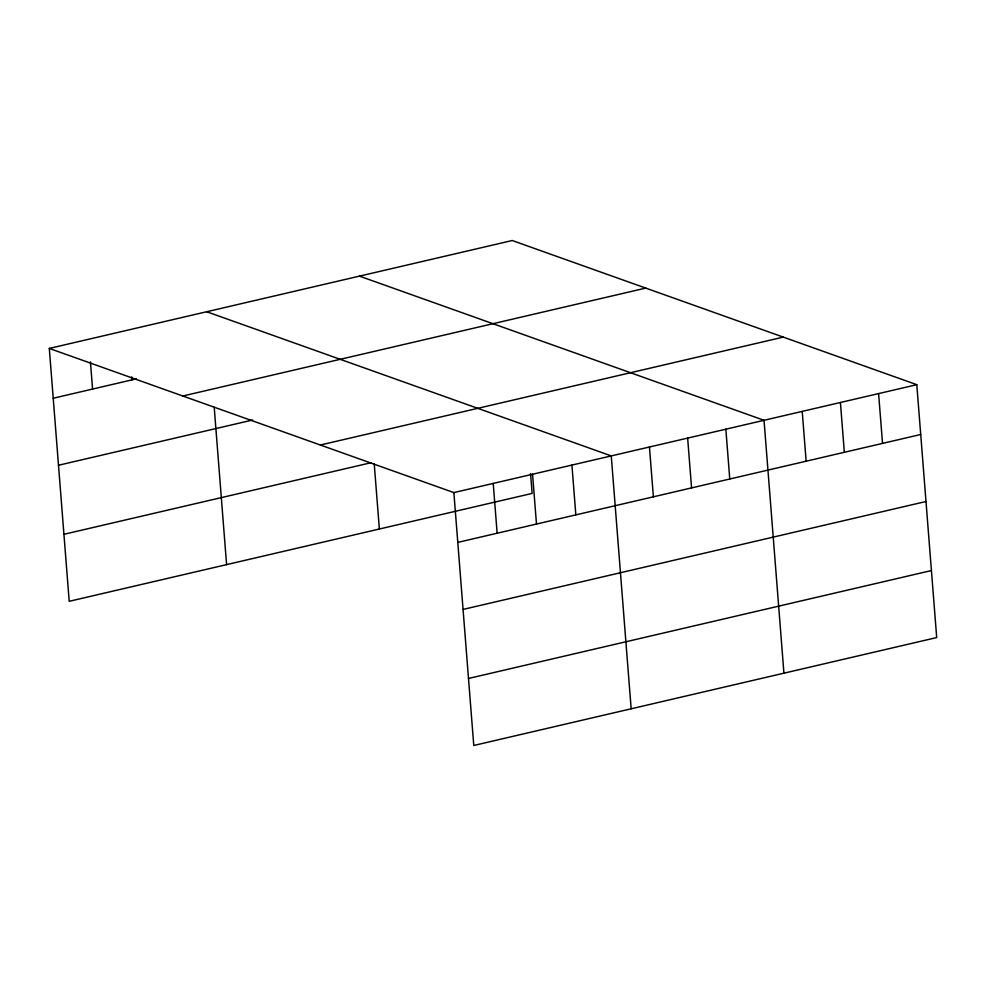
<?xml version="1.0" encoding="UTF-8"?>
<svg xmlns="http://www.w3.org/2000/svg" width="986" height="986" viewBox="0 0 986 986"><rect width="100%" height="100%" fill="white"/><g stroke="black" fill="none" stroke-linecap="round" stroke-linejoin="round"><path stroke-width="1.48" d="M49.3 348.428L512.227 240.522L916.795 384.688L936.7 637.572L473.773 745.478L453.868 492.593L49.3 348.428L69.205 601.312L532.132 493.407L530.579 473.613M53.219 398.245L136.29 378.87M182.804 396.002L645.744 288.097M58.494 465.256L252.613 420.011M320.364 445.019L783.291 337.113M63.93 534.301L371.155 462.693M453.868 492.593L916.795 384.688M457.787 542.399L920.714 434.493M463.063 609.422L925.99 501.504M468.498 678.467L931.425 570.549M359.459 276.129L764.027 420.295L783.932 673.179M206.69 311.736L611.258 455.902L631.163 708.786M878.6 393.587L882.532 443.392M840.417 402.485L844.336 452.303M802.222 411.396L806.141 461.201M725.844 429.193L729.763 479.011M687.649 438.104L691.568 487.91M649.454 447.003L653.373 496.808M571.917 465.072L575.836 514.889M532.563 474.254L536.483 524.059M493.222 483.423L497.141 533.229M374.212 463.531L379.363 529.014M214.209 407.243L226.595 564.633M131.68 376.874L131.914 379.893M90.429 361.899L92.573 389.063"/></g></svg>
